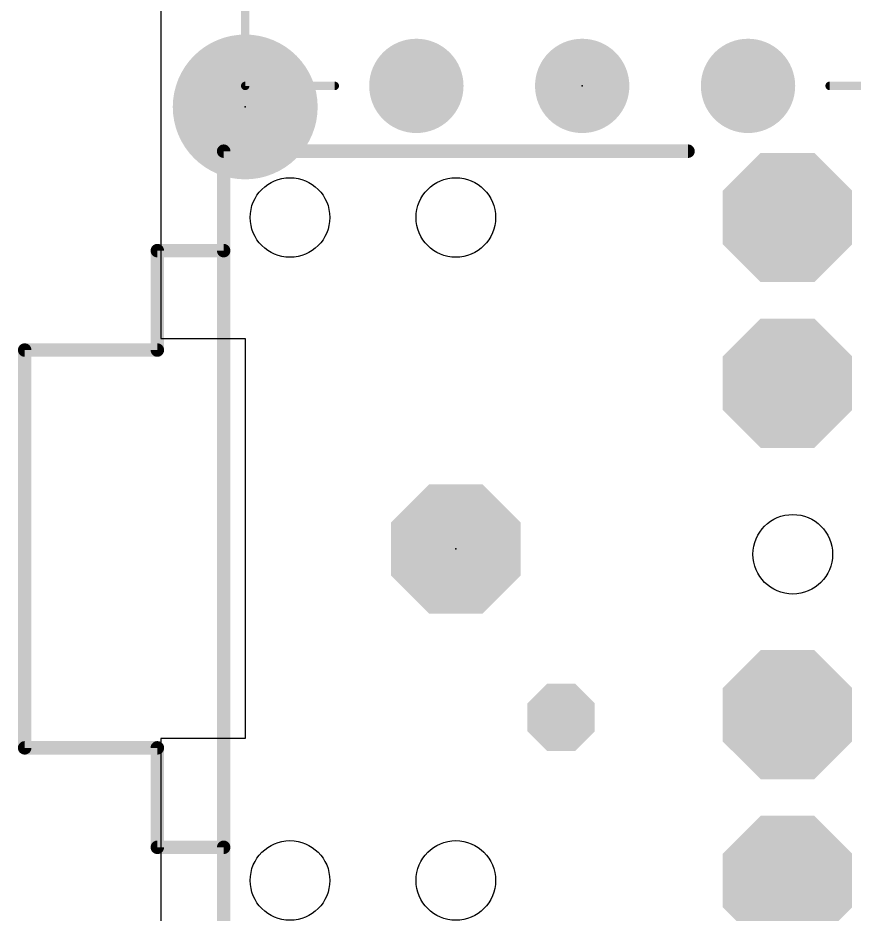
# Model space of a CAD drawing. Extents: x -2.2 to 51.7, y -0.4 to 51.
# Drawn here: x -2.16 to 10.45, y 25.93 to 39.44 of the extents above; entities that cross this region are included whole.
import ezdxf

# ---------------------------------------------------------------- set-up
doc = ezdxf.new("R2010")
doc.units = 0
for name, color, linetype in [('17', 94, 'CONTINUOUS'), ('18', 94, 'CONTINUOUS'), ('20', 178, 'CONTINUOUS'), ('21', 250, 'CONTINUOUS'), ('23', 178, 'CONTINUOUS'), ('51', 250, 'CONTINUOUS')]:
    doc.layers.add(name, color=color, linetype=linetype)

# ---------------------------------------------------------------- blocks, each defined once
blk = doc.blocks.new('ROUNDP')
at = {"const_width": 0.5}
blk.add_lwpolyline([(0, -0.25, 1), (0, 0.25, 1), (0, -0.25)], format="xyb", dxfattribs=at)
blk = doc.blocks.new('OCTAGONP')
at = {"const_width": 0.5}
blk.add_lwpolyline([(-0.25, -0.1036), (-0.25, 0.1036), (-0.1036, 0.25), (0.1036, 0.25), (0.25, 0.1036), (0.25, -0.1036), (0.1036, -0.25), (-0.1036, -0.25), (-0.25, -0.1036), (-0.25, 0.1036)], dxfattribs=at)
blk = doc.blocks.new('OCTAGONV')
at = {"const_width": 0.5}
blk.add_lwpolyline([(-0.25, -0.1036), (-0.25, 0.1036), (-0.1036, 0.25), (0.1036, 0.25), (0.25, 0.1036), (0.25, -0.1036), (0.1036, -0.25), (-0.1036, -0.25), (-0.25, -0.1036), (-0.25, 0.1036)], dxfattribs=at)

msp = doc.modelspace()

# ---------------------------------------------------------------- linework, layer by layer
at = {"layer": '20'}
for p, q in [((0, 50.4825), (0, 34.6075)), ((0, 34.6075), (1.27, 34.6075)), ((1.27, 34.6075), (1.27, 33.9725)), ((1.27, 33.9725), (1.27, 28.575)), ((1.27, 28.575), (0, 28.575)), ((0, 28.575), (0, 21.59))]:
    msp.add_line(p, q, dxfattribs=at)
for centre in [(1.945, 36.4325), (4.445, 36.4325), (9.525, 31.3525), (1.945, 26.4325), (4.445, 26.4325)]:
    msp.add_circle(centre, 0.6, dxfattribs=at)
at = {"layer": '21'}
for points, const_width in [([(1.27, 43.4975), (1.27, 38.4175)], 0.127), ([(1.27, 38.4175), (2.62, 38.4175)], 0.127), ([(10.08, 38.4175), (11.43, 38.4175)], 0.127), ([(0.945, 37.4325), (7.945, 37.4325)], 0.2032), ([(0.945, 37.4325), (0.945, 25.4325)], 0.2032)]:
    msp.add_lwpolyline(points, dxfattribs=dict(at, const_width=const_width))
for points, const_width in [([(1.27, 38.4493, 1), (1.27, 38.3858)], 0.0635), ([(1.2383, 38.4175, 1), (1.3017, 38.4175)], 0.0635), ([(2.62, 38.3858, 1), (2.62, 38.4493)], 0.0635), ([(10.08, 38.4493, 1), (10.08, 38.3858)], 0.0635), ([(0.945, 37.4833, 1), (0.945, 37.3817)], 0.1016), ([(0.9958, 37.4325, 1), (0.8942, 37.4325)], 0.1016), ([(7.945, 37.3817, 1), (7.945, 37.4833)], 0.1016)]:
    msp.add_lwpolyline(points, format="xyb", dxfattribs=dict(at, const_width=const_width))
at = {"layer": '23'}
for p in [(6.35, 38.4175), (1.27, 38.1), (4.445, 31.4325)]:
    msp.add_point(p, dxfattribs=at)
at = {"layer": '51', "const_width": 0.2032}
for points in [[(0.945, 37.4325), (0.945, 35.9325)], [(-0.055, 35.9325), (-0.055, 34.4325)], [(-0.055, 35.9325), (0.945, 35.9325)], [(-2.055, 34.4325), (-2.055, 28.4325)], [(-2.055, 34.4325), (-0.055, 34.4325)], [(-2.055, 28.4325), (-0.055, 28.4325)], [(-0.055, 28.4325), (-0.055, 26.9325)], [(-0.055, 26.9325), (0.945, 26.9325)], [(0.945, 26.9325), (0.945, 25.4325)]]:
    msp.add_lwpolyline(points, dxfattribs=at)
at = {"layer": '51', "const_width": 0.1016}
for points in [[(0.9958, 37.4325, 1), (0.8942, 37.4325)], [(-0.0042, 35.9325, 1), (-0.1058, 35.9325)], [(-0.055, 35.9833, 1), (-0.055, 35.8817)], [(0.8942, 35.9325, 1), (0.9958, 35.9325)], [(0.945, 35.8817, 1), (0.945, 35.9833)], [(-2.0042, 34.4325, 1), (-2.1058, 34.4325)], [(-2.055, 34.4833, 1), (-2.055, 34.3817)], [(-0.1058, 34.4325, 1), (-0.0042, 34.4325)], [(-0.055, 34.3817, 1), (-0.055, 34.4833)], [(-2.055, 28.4833, 1), (-2.055, 28.3817)], [(-0.0042, 28.4325, 1), (-0.1058, 28.4325)], [(-0.055, 28.3817, 1), (-0.055, 28.4833)], [(-2.1058, 28.4325, 1), (-2.0042, 28.4325)], [(-0.055, 26.9833, 1), (-0.055, 26.8817)], [(-0.1058, 26.9325, 1), (-0.0042, 26.9325)], [(0.9958, 26.9325, 1), (0.8942, 26.9325)], [(0.945, 26.8817, 1), (0.945, 26.9833)]]:
    msp.add_lwpolyline(points, format="xyb", dxfattribs=at)

# ---------------------------------------------------------------- block references
at = {"layer": '17'}
for p, xscale, yscale, rotation in [((1.27, 38.1), 2.1844, 2.1844, 90), ((1.27, 38.1), 2.1844, 2.1844, 90), ((3.85, 38.4175), 1.4224, 1.4224, 180), ((3.85, 38.4175), 1.4224, 1.4224, 180), ((6.35, 38.4175), 1.4224, 1.4224, 180), ((6.35, 38.4175), 1.4224, 1.4224, 180), ((8.85, 38.4175), 1.4224, 1.4224, 180), ((8.85, 38.4175), 1.4224, 1.4224, 180)]:
    msp.add_blockref('ROUNDP', p, dxfattribs=dict(at, xscale=xscale, yscale=yscale, rotation=rotation))
at = {"layer": '17', "xscale": 1.95, "yscale": 1.95}
for p in [(9.445, 36.4325), (9.445, 36.4325), (9.445, 33.9325), (9.445, 33.9325), (4.445, 31.4325), (4.445, 31.4325), (9.445, 28.9325), (9.445, 28.9325), (9.445, 26.4325), (9.445, 26.4325)]:
    msp.add_blockref('OCTAGONP', p, dxfattribs=at)
at = {"layer": '18', "xscale": 1.016, "yscale": 1.016}
msp.add_blockref('OCTAGONV', (6.0325, 28.8925), dxfattribs=at)

doc.saveas('drawing.dxf')
